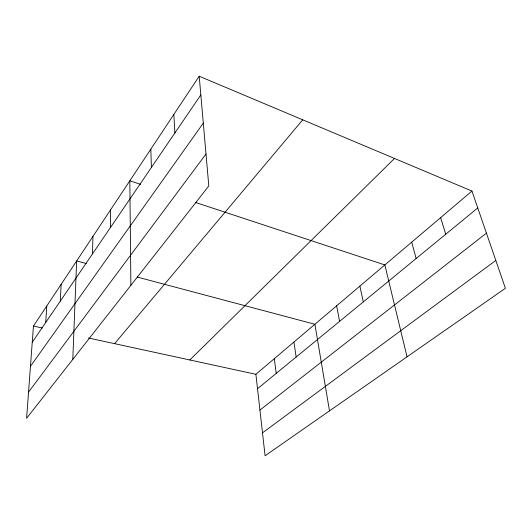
<?xml version="1.0" encoding="UTF-8"?>
<svg xmlns="http://www.w3.org/2000/svg" width="532" height="532" viewBox="0 0 532 532"><rect width="100%" height="100%" fill="white"/><g stroke="black" fill="none" stroke-linecap="round" stroke-linejoin="round"><path stroke-width="0.8" d="M110.457 227.53L110.609 209.774M92.508 253.857L92.94 236.401M72.791 359.393L76.648 260.959L86.264 263.513M60.262 301.172L61.14 284.341M45.725 322.498L46.783 305.98M199.201 76.229L33.45 326.076L26.6 418.285L208.803 185.974L199.201 76.229L471.957 191.068L505.4 288.284L265.089 455.771L255.892 374.295L471.957 191.068M32.246 342.269L200.837 94.915M30.464 366.315L203.304 123.111M28.542 392.137L206.01 154.014M114.58 343.665L302.735 119.82M189.824 359.978L394.511 158.463M257.521 388.739L477.763 207.946M259.929 410.079L486.434 233.149M262.502 432.849L495.817 260.434M33.45 326.076L42.254 327.985M88.492 338.006L255.892 374.295M137.136 277.032L314.891 324.267L329.501 410.877M140.634 184.365L129.828 180.8L130.885 285.325M195.503 202.466L384.849 264.936L407.047 356.832M440.642 217.621L445.723 234.246M411.695 242.173L416.137 258.532M359.891 286.103L363.289 301.917M336.63 305.834L339.589 321.375M293.937 342.036L296.164 357.019M274.312 358.674L276.221 373.391M173.844 114.453L174.902 132.967M150.822 149.153L151.401 167.447"/></g></svg>
